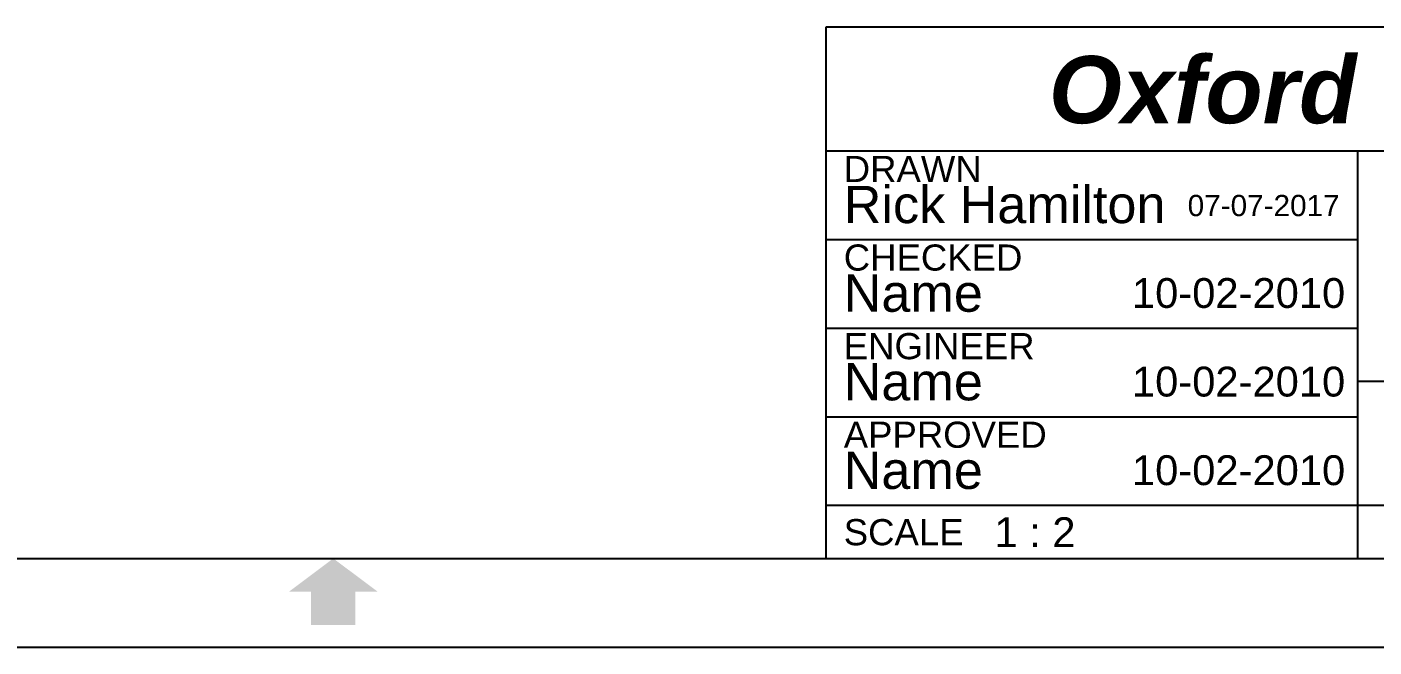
# Model space of a CAD drawing. Header units: millimetres. Extents: x -257 to 257, y -194 to 194.
# Drawn here: x -43.2 to 146.8, y -194.5 to -107 of the extents above; entities that cross this region are included whole.
import ezdxf

# ---------------------------------------------------------------- set-up
doc = ezdxf.new("R2010")
doc.units = ezdxf.units.MM
doc.layers.add('border', color=5, linetype='Continuous')
doc.styles.add('Arial', font='arial.ttf')
doc.styles.add('Arial_Bold', font='arial.ttf')
doc.styles.add('Arial_Bold_Italic', font='arialbi.ttf')

msp = doc.modelspace()

# ---------------------------------------------------------------- linework, layer by layer
at = {"layer": 'border'}
for p, q in [((69.5, -107), (244.5, -107)), ((69.5, -182), (69.5, -107)), ((69.5, -124.5), (244.5, -124.5)), ((144.5, -182), (144.5, -124.5)), ((69.5, -137), (144.5, -137)), ((69.5, -149.5), (144.5, -149.5)), ((144.5, -157), (244.5, -157)), ((69.5, -162), (144.5, -162)), ((69.5, -174.5), (244.5, -174.5)), ((-244.5, -182), (244.5, -182)), ((-257, -194.5), (257, -194.5))]:
    msp.add_line(p, q, dxfattribs=at)
for points in [[(0, -182), (6.25, -186.675), (-6.245, -186.685), (3.125, -186.685)], [(-3.125, -186.685), (3.125, -191.375), (-3.125, -191.375)]]:
    msp.add_solid(points, dxfattribs=at)
at = {"layer": 'border', "extrusion": (0, 0, -1)}
msp.add_solid([(6.245, -186.685), (-3.125, -186.685), (3.125, -186.685), (-3.125, -191.375)], dxfattribs=at)

# ---------------------------------------------------------------- texts
at = {"layer": 'border'}
for s, height, style, p in [('Oxford CMP - DBG', 9.4784, 'Arial_Bold_Italic', (100.926, -120.587)), ('DRAWN', 3.6895, 'Arial_Bold', (72, -128.883)), ('Rick Hamilton', 5.2674, 'Arial', (72, -134.688)), ('07-07-2017', 3, 'Arial', (120.515, -133.7)), ('CHECKED', 3.6895, 'Arial_Bold', (72, -141.383)), ('Name', 5.2674, 'Arial', (72, -147.188)), ('10-02-2010', 4.2111, 'Arial', (112.652, -146.649)), ('ENGINEER', 3.6895, 'Arial_Bold', (72, -153.883)), ('Name', 5.2674, 'Arial', (72, -159.688)), ('10-02-2010', 4.2111, 'Arial', (112.652, -159.149)), ('APPROVED', 3.6895, 'Arial_Bold', (72, -166.383)), ('Name', 5.2674, 'Arial', (72, -172.188)), ('10-02-2010', 4.2111, 'Arial', (112.652, -171.649)), ('SCALE', 3.6895, 'Arial_Bold', (72, -180.133)), ('1 : 2', 4.2111, 'Arial', (93.25, -180.399))]:
    msp.add_text(s, height=height, dxfattribs=dict(at, style=style)).set_placement(p)

doc.saveas('drawing.dxf')
